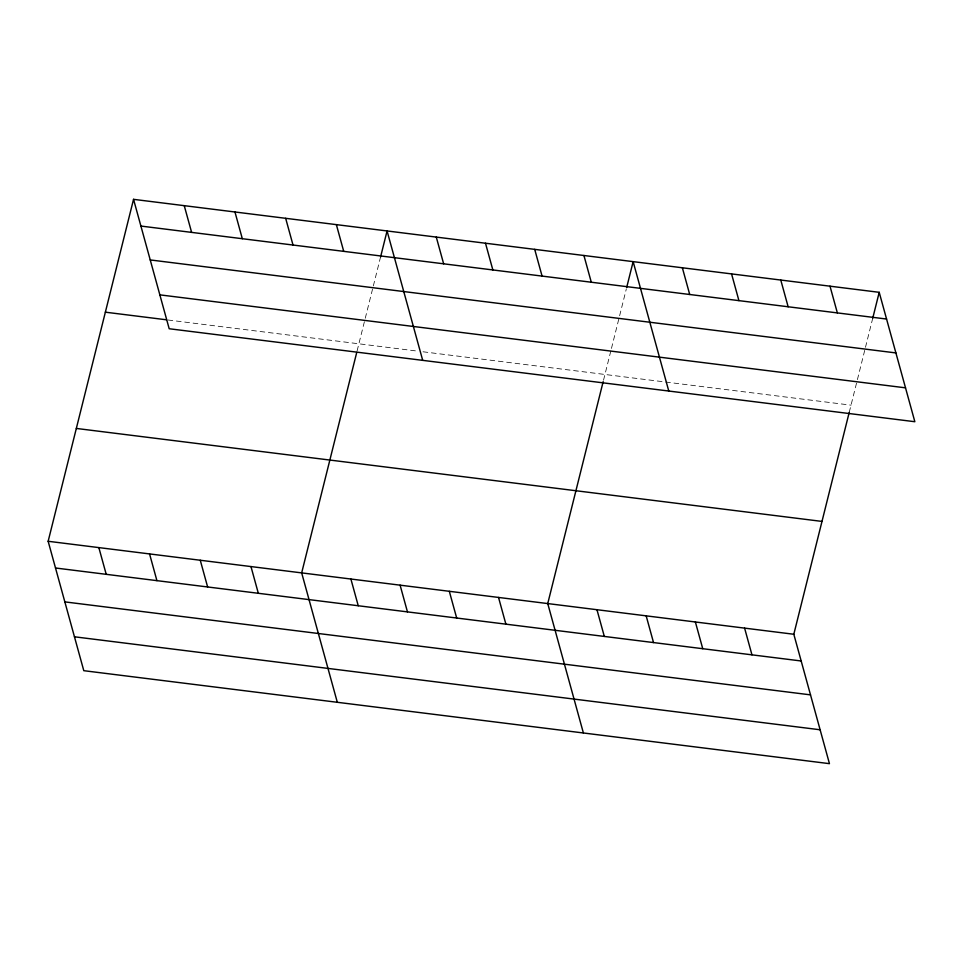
<?xml version="1.0" encoding="UTF-8"?>
<svg xmlns="http://www.w3.org/2000/svg" width="963" height="963" viewBox="0 0 963 963"><rect width="100%" height="100%" fill="white"/><g stroke="black" fill="none" stroke-linecap="round" stroke-linejoin="round"><path stroke-width="0.72" stroke-dasharray="4.82 3.61" d="M357.092 350.965L372.982 287.371M373.343 285.927L380.566 256.989M603.524 380.216L611.096 349.882M611.457 348.437L626.275 289.129M849.234 412.333L865.123 348.738M865.484 347.294L872.707 318.356M167.995 319.993L417.051 351.05M423.022 351.784L851.027 405.158"/><path stroke-width="1.44" d="M849.234 412.333L793.813 634.256L829.456 763.659L83.793 670.681L48.15 541.278L133.544 199.341L879.207 292.319L914.85 421.722L169.187 328.744L133.544 199.341M356.743 352.41L301.672 572.889L337.315 702.292M380.566 256.989L387.066 230.951L422.709 360.355M603.163 381.649L547.742 603.572L583.385 732.975M626.636 287.672L633.136 261.635L668.779 391.038M872.707 318.356L879.207 292.319M140.899 226.064L886.562 319.042M150.24 259.938L895.903 352.927M159.858 294.859L905.521 387.836M105.364 312.181L166.503 319.8M76.33 428.439L821.993 521.416M48.15 541.278L793.813 634.256M55.505 568.001L801.168 660.979M64.846 601.887L810.509 694.865M74.464 636.796L820.127 729.773M829.998 286.18L837.353 312.903M780.776 280.04L788.143 306.764M731.567 273.913L738.922 300.625M682.358 267.774L689.713 294.485M744.604 628.129L751.959 654.84M695.382 621.99L702.749 648.701M583.927 255.496L591.282 282.219M646.173 615.851L653.528 642.574M534.706 249.357L542.073 276.08M596.964 609.711L604.319 636.435M485.496 243.23L492.851 269.941M436.287 237.091L443.642 263.814M498.533 597.445L505.888 624.156M449.312 591.306L456.679 618.017M336.364 224.632L343.719 251.343M400.102 585.167L407.457 611.89M285.662 218.312L293.017 245.023M350.893 579.028L358.248 605.751M234.96 211.98L242.315 238.704M184.246 205.661L191.613 232.384M250.97 566.569L258.325 593.292M200.268 560.249L207.623 586.973M149.566 553.93L156.921 580.641M98.852 547.61L106.219 574.321"/></g></svg>
